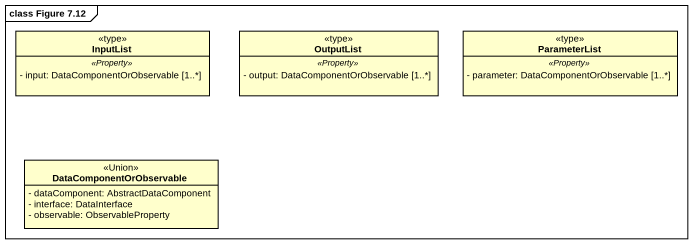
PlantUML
@startuml
mainframe class Figure 7.12
hide circle
hide empty members
skinparam classAttributeIconSize 0
class InputList <<type>> {
  .. <<Property>> ..
  - input: DataComponentOrObservable [1..*]
}
class OutputList <<type>> {
  .. <<Property>> ..
  - output: DataComponentOrObservable [1..*]
}
class ParameterList <<type>> {
  .. <<Property>> ..
  - parameter: DataComponentOrObservable [1..*]
}
class DataComponentOrObservable <<Union>> {
  - dataComponent: AbstractDataComponent
  - interface: DataInterface
  - observable: ObservableProperty
}
@enduml
